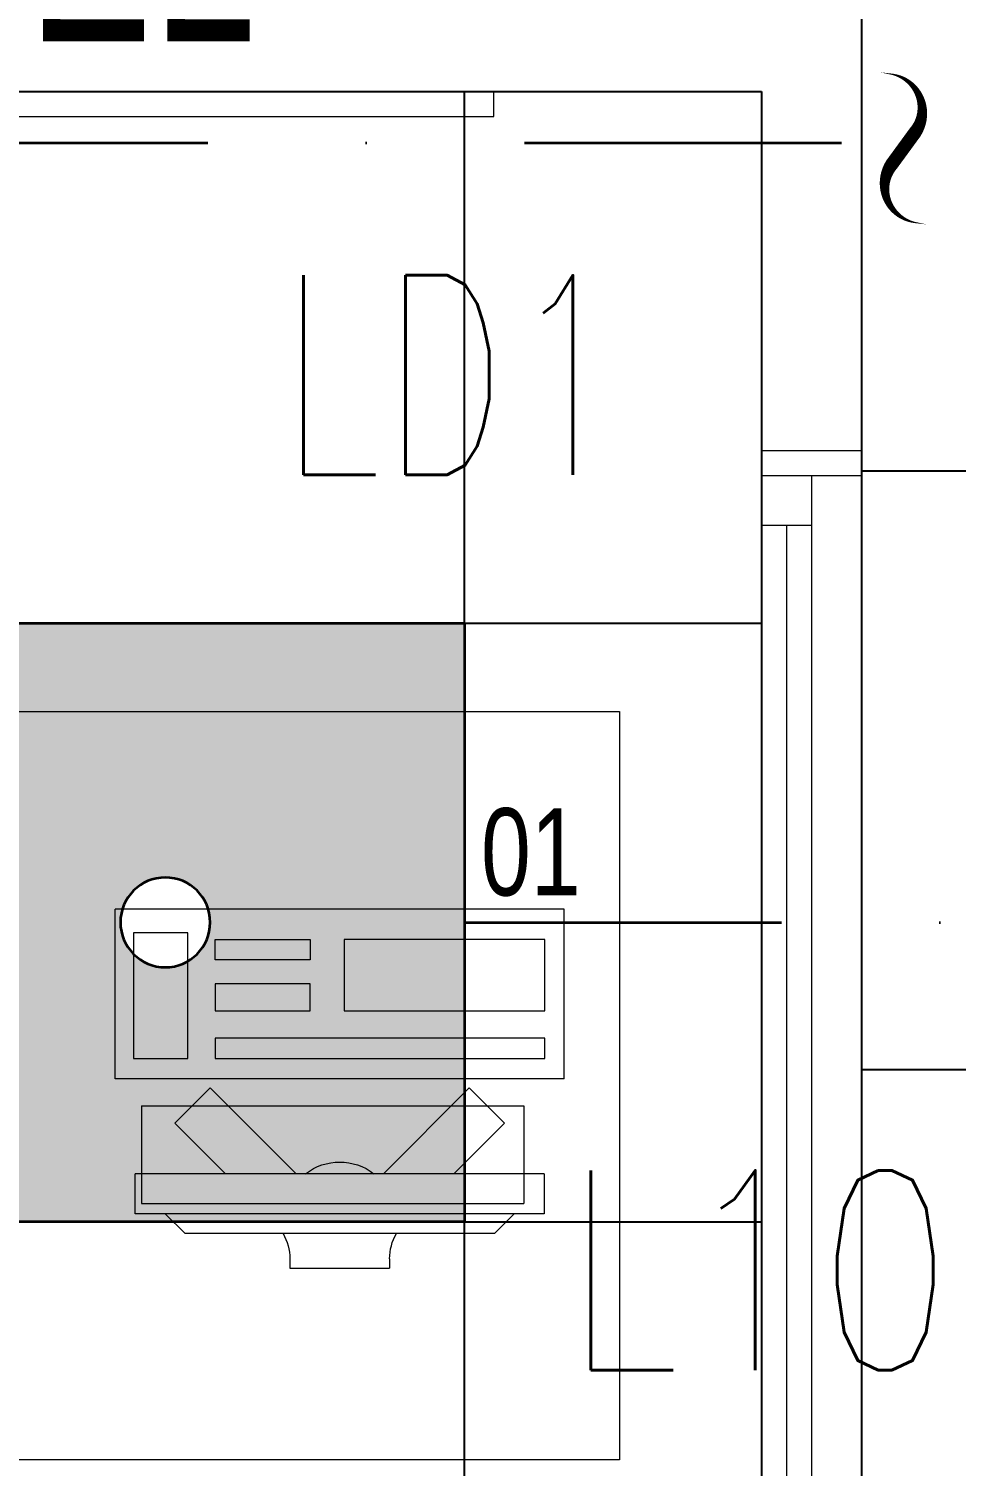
# Model space of a CAD drawing. Header units: inches. Extents: x -12418 to 183584, y -29325 to 19878.
# Drawn here: x 16963 to 17893, y -5545 to -4104 of the extents above; entities that cross this region are included whole.
import ezdxf
from ezdxf import colors
from ezdxf.entities.mleader import LeaderData, LeaderLine
from ezdxf.enums import TextEntityAlignment as Align
from ezdxf.math import Vec2, Vec3

# ---------------------------------------------------------------- set-up
doc = ezdxf.new("R2010")
doc.units = ezdxf.units.IN
doc.header["$LTSCALE"] = 25
doc.header["$MEASUREMENT"] = 0
doc.linetypes.add('DASHDOT', pattern=[25.4, 12.7, -6.35, 0, -6.35])
doc.layers.get('0').update_dxf_attribs({"color": 8})
for name, color, linetype, lineweight in [('00-Ground Floor$0$72_EGR_EQP_TAG', 142, 'Continuous', 5), ('00-Ground Floor$0$Aluminum', 251, 'Continuous', 5), ('00-Ground Floor$0$LOADING', 253, 'Continuous', 5), ('00-Ground Floor$0$Walls', 251, 'Continuous', 5), ('E-LITE-CIRC', 6, 'Continuous', 25), ('E-LITE-CIRC-NUMB', 6, 'Continuous', 25), ('E-LITE-CLNG', 150, 'Continuous', 35), ('E-LITE-CLNG-CNDT', 6, 'DASHDOT', 35), ('E-LITE-CTRL', 6, 'Continuous', 25), ('E-LITE-IDEN', 6, 'Continuous', 25), ('E-POWR-TEXT', 6, 'Continuous', 25)]:
    doc.layers.add(name, color=color, linetype=linetype, lineweight=lineweight)
doc.layers.add('00-Ground Floor$0$False Ceiling', color=251, linetype='Continuous')
doc.layers.add('E-LIGHTING CONDUIT', color=6, linetype='Continuous')
doc.styles.add('00-Ground Floor$0$X3G_ENTITY_257CFD', font='swisscl.ttf', dxfattribs={"height": 200})
doc.styles.add('DC_Elc_Romans', font='elc_romans.shx', dxfattribs={"width": 0.7})
doc.styles.add('DC_Simplex', font='SIMPLEX.shx', dxfattribs={"width": 0.7})

# ---------------------------------------------------------------- blocks, each defined once
blk = doc.blocks.new('00-Ground Floor$0$ITCWLS1-P')
at = {"layer": '00-Ground Floor$0$LOADING'}
for p, q in [((-0.17, 0.45), (-0.17, 0)), ((-0.17, 0.45), (0, 0.45)), ((0, 0.45), (0, 0)), ((-0.2651, 0.43, 0), (-0.3051, 0.43, 0)), ((-0.3051, 0.43, 0), (-0.3051, 0.02, 0)), ((-0.2651, 0.43, 0), (-0.2651, 0.02, 0)), ((-0.1496, 0.4305), (-0.1291, 0.4305)), ((-0.1291, 0.4305), (-0.1291, 0.4089)), ((-0.197, 0.4094), (-0.295, 0.4094)), ((-0.295, 0.0264), (-0.295, 0.4094)), ((-0.197, 0.0264), (-0.197, 0.4094)), ((-0.3251, 0.38, 0), (-0.3051, 0.4, 0)), ((-0.3251, 0.38, 0), (-0.3251, 0.07, 0)), ((-0.3503, 0.275), (-0.3596, 0.275)), ((-0.3596, 0.175), (-0.3596, 0.275)), ((-0.3503, 0.175), (-0.3596, 0.175)), ((-0.3251, 0.07, 0), (-0.3051, 0.05, 0)), ((-0.3051, 0.02, 0), (-0.2651, 0.02, 0)), ((-0.197, 0.0264), (-0.295, 0.0264)), ((-0.17, 0), (0, 0))]:
    blk.add_line(p, q, dxfattribs=at)
at = {"layer": '00-Ground Floor$0$LOADING', "extrusion": (2.48281e-10, 3.18408e-10, -1)}
for p, q in [((-0.2651, 0.3395), (-0.2144, 0.3902)), ((-0.1791, 0.3548), (-0.2144, 0.3902)), ((-0.2651, 0.2688), (-0.1791, 0.3548))]:
    blk.add_line(p, q, dxfattribs=at)
at = {"layer": '00-Ground Floor$0$LOADING', "extrusion": (2.48281e-10, -3.18408e-10, -1)}
for p, q in [((-0.2651, 0.1812), (-0.1791, 0.0952)), ((-0.2651, 0.1105), (-0.2144, 0.0598)), ((-0.1791, 0.0952), (-0.2144, 0.0598))]:
    blk.add_line(p, q, dxfattribs=at)
at = {"layer": '00-Ground Floor$0$LOADING'}
for points in [[(-0.1291, 0.4089), (-0.1291, 0.1), (-0.1496, 0.1), (-0.1496, 0.4305)], [(-0.1496, 0.1), (-0.1496, 0.1), (-0.1496, 0.1), (-0.1496, 0.1), (-0.1496, 0.1), (-0.1496, 0.1), (-0.1496, 0.1), (-0.1496, 0.1), (-0.1496, 0.1)], [(-0.1496, 0.1), (-0.1496, 0.1), (-0.1496, 0.1), (-0.1496, 0.1), (-0.1496, 0.1), (-0.1496, 0.1), (-0.1496, 0.1), (-0.1496, 0.1), (-0.1496, 0.1), (-0.1496, 0.1), (-0.1496, 0.1), (-0.1496, 0.1), (-0.1496, 0.1), (-0.1496, 0.1), (-0.1496, 0.1), (-0.1496, 0.1), (-0.1496, 0.1), (-0.1496, 0.1)], [(-0.1496, 0.1), (-0.1496, 0.1), (-0.1496, 0.1), (-0.1496, 0.1), (-0.1496, 0.1), (-0.1496, 0.1), (-0.1496, 0.1), (-0.1496, 0.1), (-0.1496, 0.1), (-0.1496, 0.1)], [(-0.1496, 0.1), (-0.1496, 0.1), (-0.1496, 0.1), (-0.1496, 0.1), (-0.1496, 0.1), (-0.1496, 0.1), (-0.1496, 0.1)], [(-0.1496, 0.1), (-0.1496, 0.1), (-0.1496, 0.1), (-0.1496, 0.1), (-0.1496, 0.1), (-0.1496, 0.1), (-0.1496, 0.1), (-0.1496, 0.1), (-0.1496, 0.1), (-0.1496, 0.1)], [(-0.1496, 0.1), (-0.1496, 0.1), (-0.1496, 0.1), (-0.1496, 0.1), (-0.1496, 0.1), (-0.1496, 0.1), (-0.1496, 0.1), (-0.1496, 0.1), (-0.1496, 0.1), (-0.1496, 0.1), (-0.1496, 0.1), (-0.1496, 0.1), (-0.1496, 0.1), (-0.1496, 0.1), (-0.1496, 0.1)], [(-0.1496, 0.1), (-0.1496, 0.1), (-0.1496, 0.1), (-0.1496, 0.1), (-0.1496, 0.1), (-0.1496, 0.1), (-0.1496, 0.1), (-0.1496, 0.1), (-0.1496, 0.1), (-0.1496, 0.1)], [(-0.1496, 0.1), (-0.1496, 0.1), (-0.1496, 0.1), (-0.1496, 0.1), (-0.1496, 0.1), (-0.1496, 0.1), (-0.1496, 0.1), (-0.1496, 0.1), (-0.1496, 0.1), (-0.1496, 0.1)], [(-0.1496, 0.1), (-0.1496, 0.1), (-0.1496, 0.1), (-0.1496, 0.1), (-0.1496, 0.1), (-0.1496, 0.1), (-0.1496, 0.1), (-0.1496, 0.1), (-0.1496, 0.1), (-0.1496, 0.1), (-0.1496, 0.1), (-0.1496, 0.1), (-0.1496, 0.1), (-0.1496, 0.1), (-0.1496, 0.1), (-0.1496, 0.1), (-0.1496, 0.1), (-0.1496, 0.1), (-0.1496, 0.1), (-0.1496, 0.1), (-0.1496, 0.1), (-0.1496, 0.1), (-0.1496, 0.1), (-0.1496, 0.1), (-0.1496, 0.1), (-0.1496, 0.1), (-0.1496, 0.1), (-0.1496, 0.1), (-0.1496, 0.1), (-0.1496, 0.1), (-0.1496, 0.1), (-0.1496, 0.1), (-0.1496, 0.1), (-0.1496, 0.1), (-0.1496, 0.1), (-0.1496, 0.1), (-0.1496, 0.1), (-0.1496, 0.1), (-0.1496, 0.1), (-0.1496, 0.1), (-0.1496, 0.1), (-0.1496, 0.1), (-0.1496, 0.1), (-0.1496, 0.1), (-0.1496, 0.1), (-0.1496, 0.1), (-0.1496, 0.1), (-0.1496, 0.1), (-0.1496, 0.1), (-0.1496, 0.1), (-0.1496, 0.1), (-0.1496, 0.1), (-0.1496, 0.1), (-0.1496, 0.1)], [(-0.1496, 0.1), (-0.1496, 0.1), (-0.1496, 0.1), (-0.1496, 0.1), (-0.1496, 0.1), (-0.1496, 0.1), (-0.1496, 0.1), (-0.1496, 0.1), (-0.1496, 0.1), (-0.1496, 0.1), (-0.1496, 0.1), (-0.1496, 0.1), (-0.1496, 0.1), (-0.1496, 0.1), (-0.1496, 0.1), (-0.1496, 0.1), (-0.1496, 0.1), (-0.1496, 0.1), (-0.1496, 0.1), (-0.1496, 0.1), (-0.1496, 0.1), (-0.1496, 0.1), (-0.1496, 0.1), (-0.1496, 0.1), (-0.1496, 0.1), (-0.1496, 0.1), (-0.1496, 0.1), (-0.1496, 0.1), (-0.1496, 0.1), (-0.1496, 0.1), (-0.1496, 0.1), (-0.1496, 0.1), (-0.1496, 0.1), (-0.1496, 0.1), (-0.1496, 0.1), (-0.1496, 0.1), (-0.1496, 0.1), (-0.1496, 0.1), (-0.1496, 0.1), (-0.1496, 0.1), (-0.1496, 0.1), (-0.1496, 0.1), (-0.1496, 0.1), (-0.1496, 0.1), (-0.1496, 0.1), (-0.1496, 0.1), (-0.1496, 0.1), (-0.1496, 0.1), (-0.1496, 0.1), (-0.1496, 0.1), (-0.1496, 0.1), (-0.1496, 0.1), (-0.1496, 0.1), (-0.1496, 0.1), (-0.1496, 0.1), (-0.1496, 0.1), (-0.1496, 0.1), (-0.1496, 0.1), (-0.1496, 0.1), (-0.1496, 0.1), (-0.1496, 0.1), (-0.1496, 0.1), (-0.1496, 0.1), (-0.1496, 0.1), (-0.1496, 0.1), (-0.1496, 0.1), (-0.1496, 0.1), (-0.1496, 0.1), (-0.1496, 0.1), (-0.1496, 0.1), (-0.1496, 0.1), (-0.1496, 0.1), (-0.1496, 0.1), (-0.1496, 0.1), (-0.1496, 0.1), (-0.1496, 0.1), (-0.1496, 0.1), (-0.1496, 0.1), (-0.1496, 0.1), (-0.1496, 0.1), (-0.1496, 0.1), (-0.1496, 0.1), (-0.1496, 0.1), (-0.1496, 0.1), (-0.1496, 0.1), (-0.1496, 0.1), (-0.1496, 0.1), (-0.1496, 0.1), (-0.1496, 0.1)], [(-0.1496, 0.1), (-0.1496, 0.1), (-0.1496, 0.1), (-0.1496, 0.1), (-0.1496, 0.1), (-0.1496, 0.1), (-0.1496, 0.1), (-0.1496, 0.1), (-0.1496, 0.1), (-0.1496, 0.1), (-0.1496, 0.1), (-0.1496, 0.1)], [(-0.1496, 0.1), (-0.1496, 0.1), (-0.1496, 0.1), (-0.1496, 0.1), (-0.1496, 0.1), (-0.1496, 0.1), (-0.1496, 0.1)], [(-0.1496, 0.1), (-0.1496, 0.1), (-0.1496, 0.1), (-0.1496, 0.1), (-0.1496, 0.1), (-0.1496, 0.1), (-0.1496, 0.1), (-0.1496, 0.1), (-0.1496, 0.1), (-0.1496, 0.1), (-0.1496, 0.1), (-0.1496, 0.1), (-0.1496, 0.1), (-0.1496, 0.1), (-0.1496, 0.1), (-0.1496, 0.1), (-0.1496, 0.1)], [(-0.1496, 0.1), (-0.1496, 0.1), (-0.1496, 0.1), (-0.1496, 0.1), (-0.1496, 0.1), (-0.1496, 0.1), (-0.1496, 0.1), (-0.1496, 0.1), (-0.1496, 0.1), (-0.1496, 0.1), (-0.1496, 0.1), (-0.1496, 0.1), (-0.1496, 0.1), (-0.1496, 0.1), (-0.1496, 0.1), (-0.1496, 0.1), (-0.1496, 0.1), (-0.1496, 0.1), (-0.1496, 0.1), (-0.1496, 0.1), (-0.1496, 0.1), (-0.1496, 0.1), (-0.1496, 0.1), (-0.1496, 0.1), (-0.1496, 0.1), (-0.1496, 0.1), (-0.1496, 0.1), (-0.1496, 0.1), (-0.1496, 0.1), (-0.1496, 0.1), (-0.1496, 0.1), (-0.1496, 0.1), (-0.1496, 0.1), (-0.1496, 0.1), (-0.1496, 0.1), (-0.1496, 0.1), (-0.1496, 0.1), (-0.1496, 0.1), (-0.1496, 0.1), (-0.1496, 0.1), (-0.1496, 0.1), (-0.1496, 0.1), (-0.1496, 0.1), (-0.1496, 0.1), (-0.1496, 0.1), (-0.1496, 0.1), (-0.1496, 0.1), (-0.1496, 0.1), (-0.1496, 0.1), (-0.1496, 0.1), (-0.1496, 0.1), (-0.1496, 0.1), (-0.1496, 0.1), (-0.1496, 0.1), (-0.1496, 0.1), (-0.1496, 0.1), (-0.1496, 0.1), (-0.1496, 0.1), (-0.1496, 0.1), (-0.1496, 0.1), (-0.1496, 0.1), (-0.1496, 0.1), (-0.1496, 0.1), (-0.1496, 0.1), (-0.1496, 0.1), (-0.1496, 0.1), (-0.1496, 0.1), (-0.1496, 0.1), (-0.1496, 0.1), (-0.1496, 0.1), (-0.1496, 0.1), (-0.1496, 0.1), (-0.1496, 0.1), (-0.1496, 0.1), (-0.1496, 0.1), (-0.1496, 0.1), (-0.1496, 0.1), (-0.1496, 0.1), (-0.1496, 0.1), (-0.1496, 0.1), (-0.1496, 0.1), (-0.1496, 0.1), (-0.1496, 0.1), (-0.1496, 0.1), (-0.1496, 0.1), (-0.1496, 0.1), (-0.1496, 0.1), (-0.1496, 0.1), (-0.1496, 0.1), (-0.1496, 0.1), (-0.1496, 0.1), (-0.1496, 0.1), (-0.1496, 0.1), (-0.1496, 0.1), (-0.1496, 0.1), (-0.1496, 0.1), (-0.1496, 0.1), (-0.1496, 0.1), (-0.1496, 0.1), (-0.1496, 0.1), (-0.1496, 0.1), (-0.1496, 0.1), (-0.1496, 0.1), (-0.1496, 0.1), (-0.1496, 0.1), (-0.1496, 0.1), (-0.1496, 0.1), (-0.1496, 0.1), (-0.1496, 0.1), (-0.1496, 0.1), (-0.1496, 0.1)], [(-0.1496, 0.1), (-0.1496, 0.1), (-0.1496, 0.1), (-0.1496, 0.1), (-0.1496, 0.1), (-0.1496, 0.1), (-0.1496, 0.1), (-0.1496, 0.1)]]:
    blk.add_lwpolyline(points, dxfattribs=at)
for points in [[(-0.1019, 0.4305), (-0.0304, 0.4305), (-0.0304, 0.2294), (-0.1019, 0.2294)], [(-0.1019, 0.1954), (-0.0747, 0.1954), (-0.0747, 0.1), (-0.1019, 0.1)], [(-0.0304, 0.1954), (-0.0508, 0.1954), (-0.0508, 0.1), (-0.0304, 0.1)], [(-0.1496, 0.1), (-0.1496, 0.1), (-0.1496, 0.1), (-0.1496, 0.1), (-0.1496, 0.1), (-0.1496, 0.1), (-0.1496, 0.1), (-0.1496, 0.1), (-0.1496, 0.1), (-0.1496, 0.1), (-0.1496, 0.1), (-0.1496, 0.1), (-0.1496, 0.1), (-0.1496, 0.1), (-0.1496, 0.1), (-0.1496, 0.1), (-0.1496, 0.1), (-0.1496, 0.1), (-0.1496, 0.1), (-0.1496, 0.1), (-0.1496, 0.1), (-0.1496, 0.1), (-0.1496, 0.1), (-0.1496, 0.1), (-0.1496, 0.1), (-0.1496, 0.1), (-0.1496, 0.1), (-0.1496, 0.1), (-0.1496, 0.1), (-0.1496, 0.1), (-0.1496, 0.1), (-0.1496, 0.1), (-0.1496, 0.1), (-0.1496, 0.1), (-0.1496, 0.1), (-0.1496, 0.1), (-0.1496, 0.1), (-0.1496, 0.1), (-0.1496, 0.1), (-0.1496, 0.1), (-0.1496, 0.1), (-0.1496, 0.1), (-0.1496, 0.1), (-0.1496, 0.1), (-0.1496, 0.1), (-0.1496, 0.1), (-0.1496, 0.1), (-0.1496, 0.1), (-0.1496, 0.1), (-0.1496, 0.1), (-0.1496, 0.1), (-0.1496, 0.1), (-0.1496, 0.1), (-0.1496, 0.1), (-0.1496, 0.1), (-0.1496, 0.1), (-0.1496, 0.1), (-0.1496, 0.1), (-0.1496, 0.1), (-0.1496, 0.1), (-0.1496, 0.1), (-0.1496, 0.1), (-0.1496, 0.1), (-0.1496, 0.1), (-0.1496, 0.1), (-0.1496, 0.1), (-0.1496, 0.1), (-0.1496, 0.1), (-0.1496, 0.1), (-0.1496, 0.1), (-0.1496, 0.1), (-0.1496, 0.1), (-0.1496, 0.1), (-0.1496, 0.1), (-0.1496, 0.1), (-0.1496, 0.1), (-0.1496, 0.1), (-0.1496, 0.1), (-0.1496, 0.1), (-0.1496, 0.1), (-0.1496, 0.1), (-0.1496, 0.1), (-0.1496, 0.1), (-0.1496, 0.1), (-0.1496, 0.1), (-0.1496, 0.1), (-0.1496, 0.1), (-0.1496, 0.1), (-0.1496, 0.1), (-0.1496, 0.1), (-0.1496, 0.1), (-0.1496, 0.1), (-0.1496, 0.1), (-0.1496, 0.1), (-0.1496, 0.1), (-0.1496, 0.1), (-0.1496, 0.1), (-0.1496, 0.1), (-0.1496, 0.1), (-0.1496, 0.1), (-0.1496, 0.1), (-0.1496, 0.1), (-0.1496, 0.1), (-0.1496, 0.1), (-0.1496, 0.1), (-0.1496, 0.1), (-0.1496, 0.1), (-0.1496, 0.1), (-0.1496, 0.1), (-0.1496, 0.1), (-0.1496, 0.1), (-0.1496, 0.1), (-0.1496, 0.1), (-0.1496, 0.1), (-0.1496, 0.1), (-0.1496, 0.1), (-0.1496, 0.1), (-0.1496, 0.1), (-0.1496, 0.1), (-0.1496, 0.1), (-0.1496, 0.1), (-0.1496, 0.1), (-0.1496, 0.1), (-0.1496, 0.1), (-0.1496, 0.1), (-0.1496, 0.1), (-0.1496, 0.1), (-0.1496, 0.1), (-0.1496, 0.1), (-0.1496, 0.1), (-0.1496, 0.1), (-0.1496, 0.1), (-0.1496, 0.1), (-0.1496, 0.1), (-0.1496, 0.1), (-0.1496, 0.1), (-0.1496, 0.1), (-0.1496, 0.1), (-0.1496, 0.1), (-0.1496, 0.1), (-0.1496, 0.1), (-0.1496, 0.1), (-0.1496, 0.1), (-0.1496, 0.1), (-0.1496, 0.1), (-0.1496, 0.1), (-0.1496, 0.1), (-0.1496, 0.1), (-0.1496, 0.1), (-0.1496, 0.1), (-0.1496, 0.1), (-0.1496, 0.1), (-0.1496, 0.1), (-0.1496, 0.1), (-0.1496, 0.1), (-0.1496, 0.1), (-0.1496, 0.1), (-0.1496, 0.1), (-0.1496, 0.1), (-0.1496, 0.1), (-0.1496, 0.1), (-0.1496, 0.1), (-0.1496, 0.1), (-0.1496, 0.1), (-0.1496, 0.1), (-0.1496, 0.1), (-0.1496, 0.1), (-0.1496, 0.1), (-0.1496, 0.1), (-0.1496, 0.1), (-0.1496, 0.1), (-0.1496, 0.1), (-0.1496, 0.1), (-0.1496, 0.1), (-0.1496, 0.1), (-0.1496, 0.1), (-0.1496, 0.1), (-0.1496, 0.1), (-0.1496, 0.1), (-0.1496, 0.1), (-0.1496, 0.1), (-0.1496, 0.1), (-0.1496, 0.1), (-0.1496, 0.1), (-0.1496, 0.1), (-0.1496, 0.1), (-0.1496, 0.1), (-0.1496, 0.1), (-0.1496, 0.1), (-0.1496, 0.1), (-0.1496, 0.1), (-0.1496, 0.1), (-0.1496, 0.1), (-0.1496, 0.1), (-0.1496, 0.1), (-0.1496, 0.1), (-0.1496, 0.1), (-0.1496, 0.1), (-0.1496, 0.1), (-0.1496, 0.1), (-0.1496, 0.1), (-0.1496, 0.1), (-0.1496, 0.1), (-0.1496, 0.1), (-0.1496, 0.1), (-0.1496, 0.1), (-0.1496, 0.1), (-0.1496, 0.1), (-0.1496, 0.1), (-0.1496, 0.1), (-0.1496, 0.1), (-0.1496, 0.1), (-0.1496, 0.1), (-0.1496, 0.1), (-0.1496, 0.1), (-0.1496, 0.1), (-0.1496, 0.1), (-0.1496, 0.1), (-0.1496, 0.1), (-0.1496, 0.1), (-0.1496, 0.1), (-0.1496, 0.1), (-0.1496, 0.1), (-0.1496, 0.1), (-0.1496, 0.1), (-0.1496, 0.1), (-0.1496, 0.1), (-0.1496, 0.1), (-0.1496, 0.1), (-0.1496, 0.1), (-0.1496, 0.1), (-0.1496, 0.1), (-0.1496, 0.1), (-0.1496, 0.1), (-0.1496, 0.1), (-0.1496, 0.1), (-0.1496, 0.1), (-0.1496, 0.1), (-0.1496, 0.1), (-0.1496, 0.1), (-0.1496, 0.1), (-0.1496, 0.1), (-0.1496, 0.1), (-0.1496, 0.1), (-0.1496, 0.1), (-0.1496, 0.1), (-0.1496, 0.1), (-0.1496, 0.1), (-0.1496, 0.1), (-0.1496, 0.1), (-0.1496, 0.1), (-0.1496, 0.1), (-0.1496, 0.1), (-0.1496, 0.1), (-0.1496, 0.1), (-0.1496, 0.1), (-0.1496, 0.1), (-0.1496, 0.1), (-0.1496, 0.1), (-0.1496, 0.1), (-0.1496, 0.1), (-0.1496, 0.1), (-0.1496, 0.1), (-0.1496, 0.1), (-0.1496, 0.1), (-0.1496, 0.1), (-0.1496, 0.1), (-0.1496, 0.1), (-0.1496, 0.1), (-0.1496, 0.1), (-0.1496, 0.1), (-0.1496, 0.1), (-0.1496, 0.1), (-0.1496, 0.1), (-0.1496, 0.1), (-0.1496, 0.1), (-0.1496, 0.1)], [(-0.1496, 0.1), (-0.1496, 0.1), (-0.1496, 0.1), (-0.1496, 0.1), (-0.1496, 0.1), (-0.1496, 0.1), (-0.1496, 0.1), (-0.1496, 0.1), (-0.1496, 0.1), (-0.1496, 0.1), (-0.1496, 0.1), (-0.1496, 0.1), (-0.1496, 0.1), (-0.1496, 0.1), (-0.1496, 0.1), (-0.1496, 0.1), (-0.1496, 0.1), (-0.1496, 0.1), (-0.1496, 0.1), (-0.1496, 0.1), (-0.1496, 0.1), (-0.1496, 0.1), (-0.1496, 0.1), (-0.1496, 0.1), (-0.1496, 0.1), (-0.1496, 0.1), (-0.1496, 0.1), (-0.1496, 0.1), (-0.1496, 0.1), (-0.1496, 0.1), (-0.1496, 0.1), (-0.1496, 0.1), (-0.1496, 0.1), (-0.1496, 0.1), (-0.1496, 0.1), (-0.1496, 0.1), (-0.1496, 0.1), (-0.1496, 0.1), (-0.1496, 0.1), (-0.1496, 0.1), (-0.1496, 0.1), (-0.1496, 0.1), (-0.1496, 0.1), (-0.1496, 0.1), (-0.1496, 0.1), (-0.1496, 0.1), (-0.1496, 0.1), (-0.1496, 0.1), (-0.1496, 0.1), (-0.1496, 0.1), (-0.1496, 0.1), (-0.1496, 0.1), (-0.1496, 0.1), (-0.1496, 0.1), (-0.1496, 0.1), (-0.1496, 0.1), (-0.1496, 0.1), (-0.1496, 0.1), (-0.1496, 0.1), (-0.1496, 0.1), (-0.1496, 0.1), (-0.1496, 0.1), (-0.1496, 0.1), (-0.1496, 0.1), (-0.1496, 0.1), (-0.1496, 0.1), (-0.1496, 0.1), (-0.1496, 0.1), (-0.1496, 0.1), (-0.1496, 0.1), (-0.1496, 0.1), (-0.1496, 0.1), (-0.1496, 0.1), (-0.1496, 0.1), (-0.1496, 0.1), (-0.1496, 0.1), (-0.1496, 0.1), (-0.1496, 0.1), (-0.1496, 0.1), (-0.1496, 0.1), (-0.1496, 0.1), (-0.1496, 0.1), (-0.1496, 0.1), (-0.1496, 0.1), (-0.1496, 0.1), (-0.1496, 0.1), (-0.1496, 0.1), (-0.1496, 0.1), (-0.1496, 0.1), (-0.1496, 0.1), (-0.1496, 0.1), (-0.1496, 0.1), (-0.1496, 0.1), (-0.1496, 0.1), (-0.1496, 0.1), (-0.1496, 0.1), (-0.1496, 0.1), (-0.1496, 0.1), (-0.1496, 0.1), (-0.1496, 0.1), (-0.1496, 0.1), (-0.1496, 0.1), (-0.1496, 0.1), (-0.1496, 0.1), (-0.1496, 0.1), (-0.1496, 0.1), (-0.1496, 0.1), (-0.1496, 0.1), (-0.1496, 0.1), (-0.1496, 0.1), (-0.1496, 0.1), (-0.1496, 0.1), (-0.1496, 0.1), (-0.1496, 0.1), (-0.1496, 0.1), (-0.1496, 0.1), (-0.1496, 0.1), (-0.1496, 0.1), (-0.1496, 0.1), (-0.1496, 0.1), (-0.1496, 0.1), (-0.1496, 0.1), (-0.1496, 0.1), (-0.1496, 0.1), (-0.1496, 0.1), (-0.1496, 0.1), (-0.1496, 0.1), (-0.1496, 0.1), (-0.1496, 0.1), (-0.1496, 0.1), (-0.1496, 0.1), (-0.1496, 0.1), (-0.1496, 0.1), (-0.1496, 0.1), (-0.1496, 0.1), (-0.1496, 0.1), (-0.1496, 0.1), (-0.1496, 0.1), (-0.1496, 0.1), (-0.1496, 0.1), (-0.1496, 0.1), (-0.1496, 0.1), (-0.1496, 0.1), (-0.1496, 0.1), (-0.1496, 0.1), (-0.1496, 0.1), (-0.1496, 0.1), (-0.1496, 0.1), (-0.1496, 0.1), (-0.1496, 0.1), (-0.1496, 0.1), (-0.1496, 0.1), (-0.1496, 0.1), (-0.1496, 0.1), (-0.1496, 0.1), (-0.1496, 0.1), (-0.1496, 0.1), (-0.1496, 0.1), (-0.1496, 0.1), (-0.1496, 0.1), (-0.1496, 0.1), (-0.1496, 0.1), (-0.1496, 0.1), (-0.1496, 0.1), (-0.1496, 0.1), (-0.1496, 0.1), (-0.1496, 0.1), (-0.1496, 0.1), (-0.1496, 0.1), (-0.1496, 0.1), (-0.1496, 0.1), (-0.1496, 0.1), (-0.1496, 0.1), (-0.1496, 0.1), (-0.1496, 0.1), (-0.1496, 0.1), (-0.1496, 0.1), (-0.1496, 0.1), (-0.1496, 0.1), (-0.1496, 0.1), (-0.1496, 0.1), (-0.1496, 0.1), (-0.1496, 0.1), (-0.1496, 0.1), (-0.1496, 0.1), (-0.1496, 0.1), (-0.1496, 0.1), (-0.1496, 0.1), (-0.1496, 0.1), (-0.1496, 0.1), (-0.1496, 0.1), (-0.1496, 0.1), (-0.1496, 0.1), (-0.1496, 0.1), (-0.1496, 0.1), (-0.1496, 0.1), (-0.1496, 0.1), (-0.1496, 0.1), (-0.1496, 0.1), (-0.1496, 0.1), (-0.1496, 0.1), (-0.1496, 0.1), (-0.1496, 0.1), (-0.1496, 0.1), (-0.1496, 0.1), (-0.1496, 0.1), (-0.1496, 0.1), (-0.1496, 0.1), (-0.1496, 0.1), (-0.1496, 0.1), (-0.1496, 0.1), (-0.1496, 0.1), (-0.1496, 0.1), (-0.1496, 0.1)], [(-0.1496, 0.1), (-0.1496, 0.1), (-0.1496, 0.1), (-0.1496, 0.1), (-0.1496, 0.1), (-0.1496, 0.1), (-0.1496, 0.1), (-0.1496, 0.1), (-0.1496, 0.1), (-0.1496, 0.1), (-0.1496, 0.1), (-0.1496, 0.1), (-0.1496, 0.1), (-0.1496, 0.1), (-0.1496, 0.1), (-0.1496, 0.1), (-0.1496, 0.1), (-0.1496, 0.1), (-0.1496, 0.1), (-0.1496, 0.1), (-0.1496, 0.1), (-0.1496, 0.1), (-0.1496, 0.1), (-0.1496, 0.1), (-0.1496, 0.1), (-0.1496, 0.1), (-0.1496, 0.1), (-0.1496, 0.1), (-0.1496, 0.1), (-0.1496, 0.1), (-0.1496, 0.1), (-0.1496, 0.1), (-0.1496, 0.1), (-0.1496, 0.1), (-0.1496, 0.1), (-0.1496, 0.1), (-0.1496, 0.1), (-0.1496, 0.1), (-0.1496, 0.1), (-0.1496, 0.1), (-0.1496, 0.1), (-0.1496, 0.1), (-0.1496, 0.1), (-0.1496, 0.1), (-0.1496, 0.1), (-0.1496, 0.1), (-0.1496, 0.1), (-0.1496, 0.1), (-0.1496, 0.1), (-0.1496, 0.1), (-0.1496, 0.1), (-0.1496, 0.1), (-0.1496, 0.1), (-0.1496, 0.1), (-0.1496, 0.1), (-0.1496, 0.1), (-0.1496, 0.1), (-0.1496, 0.1), (-0.1496, 0.1), (-0.1496, 0.1), (-0.1496, 0.1), (-0.1496, 0.1), (-0.1496, 0.1), (-0.1496, 0.1), (-0.1496, 0.1), (-0.1496, 0.1), (-0.1496, 0.1), (-0.1496, 0.1), (-0.1496, 0.1), (-0.1496, 0.1), (-0.1496, 0.1), (-0.1496, 0.1), (-0.1496, 0.1), (-0.1496, 0.1), (-0.1496, 0.1), (-0.1496, 0.1), (-0.1496, 0.1), (-0.1496, 0.1), (-0.1496, 0.1), (-0.1496, 0.1), (-0.1496, 0.1), (-0.1496, 0.1), (-0.1496, 0.1), (-0.1496, 0.1), (-0.1496, 0.1), (-0.1496, 0.1), (-0.1496, 0.1), (-0.1496, 0.1), (-0.1496, 0.1), (-0.1496, 0.1), (-0.1496, 0.1), (-0.1496, 0.1), (-0.1496, 0.1), (-0.1496, 0.1), (-0.1496, 0.1), (-0.1496, 0.1), (-0.1496, 0.1), (-0.1496, 0.1), (-0.1496, 0.1), (-0.1496, 0.1), (-0.1496, 0.1), (-0.1496, 0.1), (-0.1496, 0.1), (-0.1496, 0.1), (-0.1496, 0.1), (-0.1496, 0.1), (-0.1496, 0.1), (-0.1496, 0.1), (-0.1496, 0.1), (-0.1496, 0.1), (-0.1496, 0.1), (-0.1496, 0.1), (-0.1496, 0.1), (-0.1496, 0.1), (-0.1496, 0.1), (-0.1496, 0.1), (-0.1496, 0.1), (-0.1496, 0.1), (-0.1496, 0.1), (-0.1496, 0.1), (-0.1496, 0.1), (-0.1496, 0.1), (-0.1496, 0.1), (-0.1496, 0.1), (-0.1496, 0.1), (-0.1496, 0.1), (-0.1496, 0.1), (-0.1496, 0.1), (-0.1496, 0.1), (-0.1496, 0.1), (-0.1496, 0.1), (-0.1496, 0.1), (-0.1496, 0.1), (-0.1496, 0.1), (-0.1496, 0.1), (-0.1496, 0.1), (-0.1496, 0.1), (-0.1496, 0.1), (-0.1496, 0.1), (-0.1496, 0.1), (-0.1496, 0.1), (-0.1496, 0.1), (-0.1496, 0.1), (-0.1496, 0.1), (-0.1496, 0.1), (-0.1496, 0.1), (-0.1496, 0.1), (-0.1496, 0.1), (-0.1496, 0.1), (-0.1496, 0.1), (-0.1496, 0.1), (-0.1496, 0.1), (-0.1496, 0.1), (-0.1496, 0.1), (-0.1496, 0.1), (-0.1496, 0.1), (-0.1496, 0.1), (-0.1496, 0.1), (-0.1496, 0.1), (-0.1496, 0.1), (-0.1496, 0.1), (-0.1496, 0.1), (-0.1496, 0.1), (-0.1496, 0.1), (-0.1496, 0.1), (-0.1496, 0.1), (-0.1496, 0.1), (-0.1496, 0.1), (-0.1496, 0.1), (-0.1496, 0.1), (-0.1496, 0.1), (-0.1496, 0.1), (-0.1496, 0.1), (-0.1496, 0.1), (-0.1496, 0.1), (-0.1496, 0.1), (-0.1496, 0.1), (-0.1496, 0.1), (-0.1496, 0.1), (-0.1496, 0.1), (-0.1496, 0.1), (-0.1496, 0.1), (-0.1496, 0.1), (-0.1496, 0.1), (-0.1496, 0.1), (-0.1496, 0.1), (-0.1496, 0.1), (-0.1496, 0.1), (-0.1496, 0.1), (-0.1496, 0.1), (-0.1496, 0.1), (-0.1496, 0.1), (-0.1496, 0.1), (-0.1496, 0.1), (-0.1496, 0.1), (-0.1496, 0.1), (-0.1496, 0.1), (-0.1496, 0.1), (-0.1496, 0.1), (-0.1496, 0.1), (-0.1496, 0.1), (-0.1496, 0.1), (-0.1496, 0.1), (-0.1496, 0.1), (-0.1496, 0.1), (-0.1496, 0.1), (-0.1496, 0.1), (-0.1496, 0.1), (-0.1496, 0.1), (-0.1496, 0.1), (-0.1496, 0.1), (-0.1496, 0.1), (-0.1496, 0.1), (-0.1496, 0.1), (-0.1496, 0.1), (-0.1496, 0.1), (-0.1496, 0.1), (-0.1496, 0.1), (-0.1496, 0.1)], [(-0.1496, 0.0727), (-0.0236, 0.0727), (-0.0236, 0.0182), (-0.1496, 0.0182)]]:
    blk.add_lwpolyline(points, close=True, dxfattribs=at)
for centre, radius, start, end in [((-0.3503, 0.325), 0.05, 270, 300.3093), ((-0.3089, 0.225), 0.0556, 321.9431, 38.0569), ((-0.3503, 0.125), 0.05, 59.6907, 90)]:
    blk.add_arc(centre, radius, start, end, dxfattribs=at)
blk = doc.blocks.new('00-Ground Floor$0$A$C37be4daf')
at = {"layer": '00-Ground Floor$0$Aluminum'}
for p, q in [((1416, 598.2), (216, 598.2)), ((241, 498.2), (241, 598.2)), ((291, 548.2), (291, 598.2)), ((1341, 548.2), (1341, 598.2)), ((1391, 498.2), (1391, 598.2)), ((291, 573.2), (1341, 573.2)), ((1391, 548.2), (241, 548.2)), ((1416, 498.2), (216, 498.2))]:
    blk.add_line(p, q, dxfattribs=at)
at = {"layer": '00-Ground Floor$0$Walls'}
for p, q in [((216, 498.2), (216, 598.2)), ((1416, 498.2), (1416, 598.2))]:
    blk.add_line(p, q, dxfattribs=at)
blk = doc.blocks.new('00-Ground Floor$0$A$Ce9e1c4c3')
at = {"layer": '00-Ground Floor$0$False Ceiling', "color": 254, "linetype": 'Continuous'}
for p, q in [((-82202.3, -2747.4, 0), (-82202.3, -12867.4, 0)), ((-82600, -7167.4), (-82600, -4167.4)), ((-82202.3, -4547.4), (-80402.3, -4547.4)), ((-85802.1, -4700), (-82302.3, -4700)), ((-82202.3, -5147.4), (-80402.3, -5147.4)), ((-85802.1, -5300), (-82302.3, -5300))]:
    blk.add_line(p, q, dxfattribs=at)
at = {"layer": '00-Ground Floor$0$False Ceiling', "color": 254}
for p, q in [((-85802.1, -4167.4, 0), (-82302.3, -4167.4, 0)), ((-82302.3, -4167.4, 0), (-82302.3, -7167.4, 0))]:
    blk.add_line(p, q, dxfattribs=at)
blk = doc.blocks.new('00-Ground Floor')
at = {"layer": '00-Ground Floor$0$LOADING', "elevation": 0}
blk.add_lwpolyline([(17429.3, -4192.4), (17429.3, -4167.4), (16923.3, -4167.4), (16923.3, -4192.4), (17429.3, -4192.4)], dxfattribs=at)
blk.add_lwpolyline([(17555.3, -4788.8), (17555.3, -5538.8), (16055.3, -5538.8), (16055.3, -4788.8)], close=True, dxfattribs=at)
at = {"layer": '00-Ground Floor$0$Walls'}
for p, q in [((17797.7, -6087.4, 0), (17797.7, -4067.4, 0)), ((17697.7, -4167.4, 0), (14197.9, -4167.4, 0)), ((17697.7, -6087.4, 0), (17697.7, -4167.4, 0))]:
    blk.add_line(p, q, dxfattribs=at)
at = {"rotation": 90}
blk.add_blockref('00-Ground Floor$0$A$C37be4daf', (18296, -5943.4, 0), dxfattribs=at)
at = {"layer": '00-Ground Floor$0$False Ceiling', "color": 254}
blk.add_blockref('00-Ground Floor$0$A$Ce9e1c4c3', (100000, 0), dxfattribs=at)
at = {"layer": '00-Ground Floor$0$LOADING', "extrusion": (1.93989e-16, 8.01373e-06, 1), "xscale": -1000.000000000009, "yscale": 1000.000000000009, "zscale": 1000.000000000009, "rotation": 270.0000000000001}
blk.add_blockref('00-Ground Floor$0$ITCWLS1-P', (17049.8, -4986.9, 0), dxfattribs=at)
at = {"layer": '00-Ground Floor$0$72_EGR_EQP_TAG', "insert": (17466.3, -4885.6, 0), "char_height": 87.47, "attachment_point": 2, "style": '00-Ground Floor$0$X3G_ENTITY_257CFD'}
blk.add_mtext('01', dxfattribs=at)
blk = doc.blocks.new('*U242')
h = blk.add_hatch(color=254)
h.dxf.hatch_style = 1
h.paths.add_polyline_path([(-300, 300), (-300, -300), (300, -300), (300, 300)])
edge = h.paths.add_edge_path(flags=16)
edge.add_arc((0, 0), 45, 0, 360)
blk.add_lwpolyline([(-300, 300), (-300, -300), (300, -300), (300, 300)], close=True)
blk.add_circle((0, 0), 45)
at = {"layer": 'E-LITE-CIRC-NUMB', "style": 'DC_Simplex', "width": 0.7, "flags": 8}
blk.add_attdef('CIRCUIT', text='', height=200, rotation=0, dxfattribs=at).set_placement((-473.9, 300), align=Align.RIGHT)
at = {"layer": 'E-LITE-CTRL', "style": 'DC_Simplex', "width": 0.7, "flags": 8}
blk.add_attdef('CONTROL', (1118.9, -935), '', height=200, rotation=360, dxfattribs=at)
at = {"layer": 'E-LITE-IDEN', "style": 'DC_Simplex', "width": 0.7, "flags": 8}
blk.add_attdef('TYPE', (-114.6, 448.6), '', height=200, rotation=360, dxfattribs=at)
blk = doc.blocks.new('CD-CUT')
at = {"linetype": 'Continuous'}
blk.add_lwpolyline([(-30.4, 100, 0, 1.75, 0), (-13.9, 97.3, 1.75, 17.5, -0.545095), (15.4, 21.1, 17.5, 17.5, 0), (-15.4, -21.1, 17.5, 1.75, 0.545095), (13.9, -97.3, 1.75, 0, 0), (30.4, -100, 0, 0, 0)], format="xyseb", dxfattribs=at)

msp = doc.modelspace()

# ---------------------------------------------------------------- linework, layer by layer
at = {"layer": 'E-LITE-CLNG-CNDT'}
msp.add_lwpolyline([(13014.4, -4218.7), (17843.8, -4218.7)], dxfattribs=at)
at = {"layer": 'E-LITE-CLNG-CNDT', "color": 1}
msp.add_lwpolyline([(17400, -5000), (18622.7, -5000, -0.414214), (18697.7, -5075), (18697.7, -6347.4)], format="xyb", dxfattribs=at)

# ---------------------------------------------------------------- block references
at = {"layer": 'E-LIGHTING CONDUIT', "xscale": 0.762, "yscale": 0.762, "zscale": 0.762}
msp.add_blockref('CD-CUT', (17839.8, -4224.3), dxfattribs=at)
at = {"layer": 'E-LITE-CLNG'}
ref = msp.add_blockref('*U242', (17100, -5000), dxfattribs=dict(at, xscale=-1))
ref.add_attrib('TYPE', 'LD1', (17214.6, -4551.4), dxfattribs={"layer": 'E-LITE-IDEN', "height": 200, "rotation": 0, "style": 'DC_Simplex', "width": 0.7, "flags": 8})
at = {"layer": 'E-LITE-CLNG-CNDT', "color": 1}
msp.add_blockref('00-Ground Floor', (0, 0), dxfattribs=at)

# ---------------------------------------------------------------- texts
at = {"layer": 'E-LITE-CIRC', "style": 'DC_Simplex', "width": 0.8}
msp.add_text('L10', height=200, rotation=0, dxfattribs=at).set_placement((17499.2, -5448.7, 0))

# ---------------------------------------------------------------- leaders
at = {"layer": 'E-POWR-TEXT'}
ml = msp.add_multileader_mtext('Standard', dxfattribs=at)
ml.set_content('LCP-GF\\PLIGHTING CONTROL PANEL', color=256, style='DC_Elc_Romans')
ml.set_leader_properties(color=45)
ml.build(insert=Vec2(0, 0))
ml.multileader.update_dxf_attribs({"dogleg_length": 2, "arrow_head_size": 125, "scale": 100})
ctx = ml.context
ctx.base_point, ctx.scale, ctx.char_height, ctx.arrow_head_size, ctx.landing_gap_size, ctx.plane_origin = Vec3(14473.5, -3683.6, 0), 100, 200, 125, 200, Vec3(14484.8, -3751.3, 0)
notes = []
notes.append((ctx, [(0, (1, 1, 0), (14388.8, -3683.6, 0), (1, 0), 84.7, [(0, [(14347.9, -3413.7, 0)], 0, [])])]))
ctx.mtext.insert, ctx.mtext.flow_direction = Vec3(14673.5, -3583.6, 0), 5
for ctx, leaders in notes:
    for number, flags, end, landing, length, lines in leaders:
        leader = LeaderData()
        leader.index, (leader.has_last_leader_line, leader.has_dogleg_vector, leader.attachment_direction) = number, flags
        leader.last_leader_point, leader.dogleg_vector, leader.dogleg_length = Vec3(end), Vec3(landing), length
        for number, points, colour, breaks in lines:
            line = LeaderLine()
            line.index, line.vertices, line.color, line.breaks = number, Vec3.list(points), colors.encode_raw_color(colour), breaks
            leader.lines.append(line)
        ctx.leaders.append(leader)

doc.saveas('drawing.dxf')
